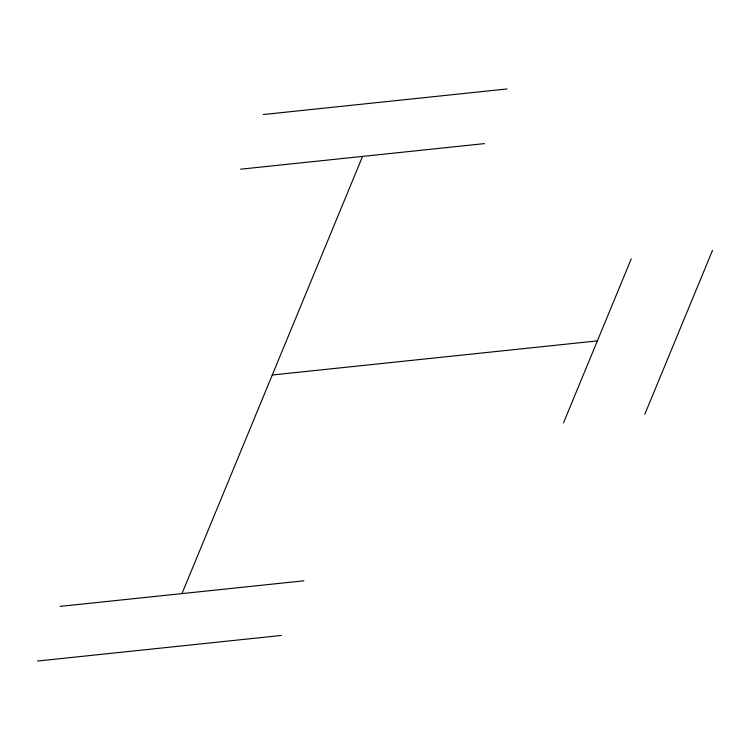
<?xml version="1.0" encoding="UTF-8"?>
<svg xmlns="http://www.w3.org/2000/svg" width="750" height="750" viewBox="0 0 750 750"><rect width="100%" height="100%" fill="white"/><g stroke="black" fill="none" stroke-linecap="round" stroke-linejoin="round"><path stroke-width="1.12" d="M181.978 593.597L362.559 156.403M563.513 422.859L631.228 258.909M644.784 414.337L712.5 250.387M263.222 114.544L507.047 88.959M240.647 169.191L484.472 143.606M272.269 375L597.366 340.884M60.075 606.394L303.891 580.809M37.5 661.041L281.325 635.456"/></g></svg>
